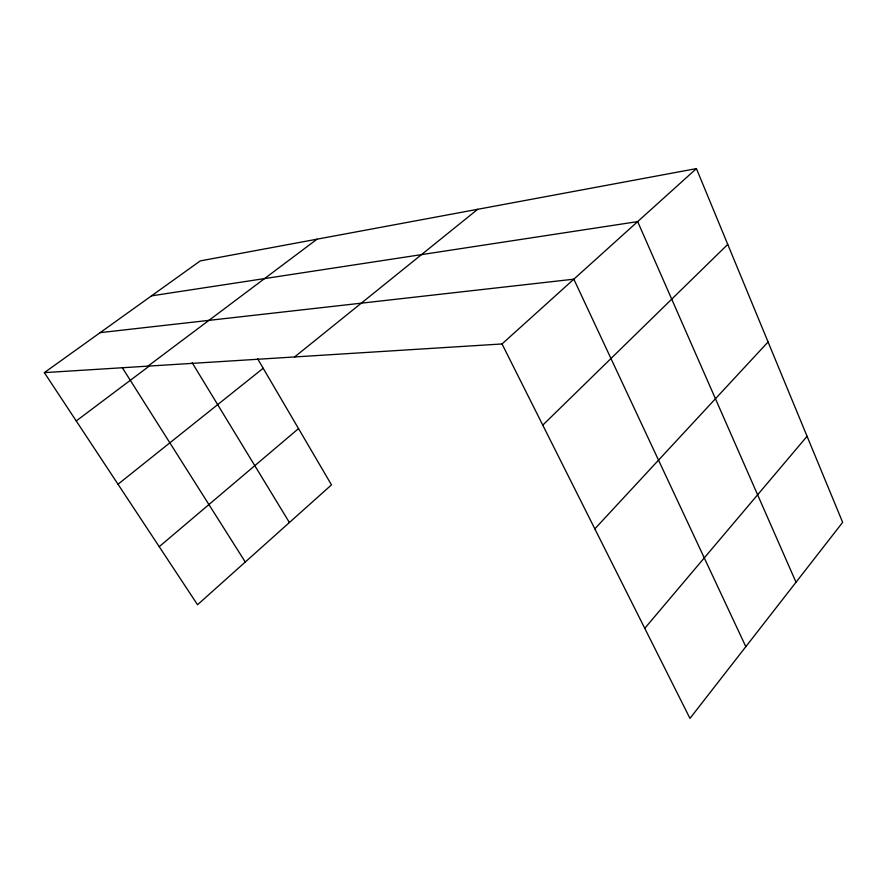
<?xml version="1.0" encoding="UTF-8"?>
<svg xmlns="http://www.w3.org/2000/svg" width="887" height="887" viewBox="0 0 887 887"><rect width="100%" height="100%" fill="white"/><g stroke="black" fill="none" stroke-linecap="round" stroke-linejoin="round"><path stroke-width="1.33" d="M644.749 628.329L807.07 436.293M594.833 528.863L768.075 341.972M542.777 425.139L727.75 244.413M502.031 343.956L696.417 168.608L842.65 522.365L689.964 718.392L502.031 343.956L44.35 372.629L197.535 604.734L331.483 484.867L257.585 358.714M159.228 546.68L298.52 428.609M294.617 356.951L477.716 209.288M118.015 484.247L263.184 368.282M76.238 420.948L149.116 366.187M147.985 366.131L317.036 239.18M44.35 372.629L200.274 260.9L696.417 168.608M151.477 295.859L637.664 221.606L796.016 582.249M100.142 332.647L573.834 279.183L745.823 646.678M122.206 367.528L245.278 562.014M192.157 362.705L289.406 522.532"/></g></svg>
